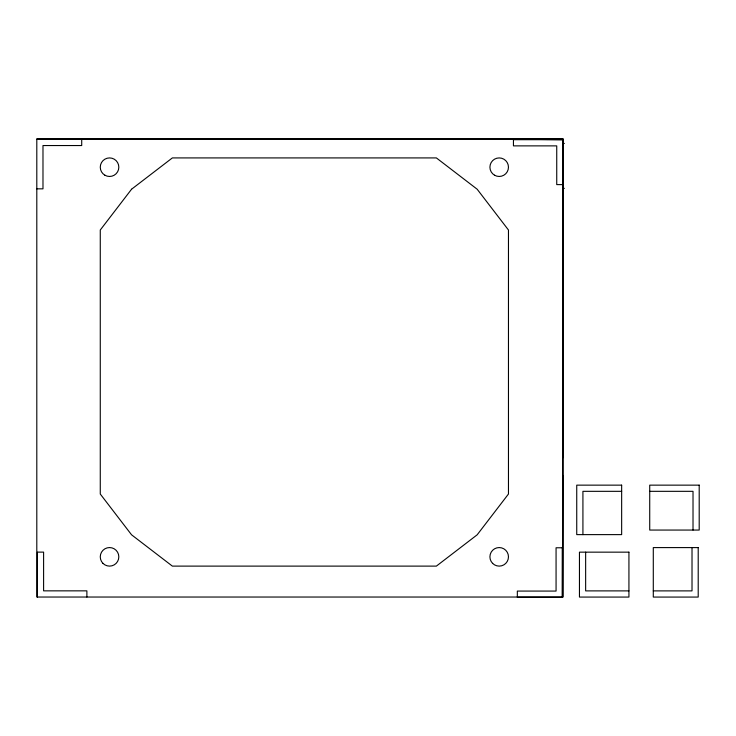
<?xml version="1.0" encoding="UTF-8"?>
<svg xmlns="http://www.w3.org/2000/svg" width="736" height="736" viewBox="0 0 736 736"><rect width="100%" height="100%" fill="white"/><g stroke="black" fill="none" stroke-linecap="round" stroke-linejoin="round"><path stroke-width="1.1" d="M562.654 475.263L562.506 597.034L562.92 139.693L522.726 139.251M562.672 458.031L563.123 138.745L36.8 138.745L36.8 597.034L563.123 597.034L563.123 139.362L36.8 139.362M540.022 139.362L563.123 139.362M563.123 143.437L564.374 143.437M562.92 184.607L556.738 184.607L556.738 145.875L513.443 145.875L513.443 139.693L562.92 139.693L562.994 184.607M563.058 188.352L564.374 188.352M36.8 188.839L42.982 188.839L42.982 145.544L81.714 145.544L81.714 138.745M621.653 491.326L582.921 491.326L582.921 534.621M649.722 491.326L693.018 491.326L693.018 530.058M628.93 590.888L585.644 590.888L585.644 552.156M653.292 590.888L692.015 590.888L692.015 547.593M531.999 139.306L548.035 139.472M86.885 597.034L86.885 590.852L43.599 590.852L43.599 552.12L37.407 552.12L37.407 597.034M131.569 189.216L100.271 230.009L100.271 494.022L131.569 534.814L172.362 566.113L436.374 566.113L477.167 534.814L508.466 494.022L508.466 230.009L477.167 189.216L436.374 157.918L172.362 157.918L131.569 189.216M621.653 485.144L576.739 485.144L576.739 534.621L621.653 534.621L621.653 485.144M699.2 485.144L649.722 485.144L649.722 530.058L699.2 530.058L699.2 485.144M698.206 547.593L653.292 547.593L653.292 597.071L698.206 597.071L698.206 547.593M562.258 547.777L556.066 547.777L556.066 591.072L517.334 591.072L517.334 597.255L562.258 597.255L562.258 547.777M628.93 552.156L579.453 552.156L579.453 597.071L628.93 597.071L628.93 552.156M102.985 563.399A9.274 9.274 0 0 0 118.505 559.24A9.274 9.274 0 0 0 107.143 547.878A9.274 9.274 0 0 0 102.985 563.399M492.632 563.399A9.274 9.274 0 0 0 508.153 559.24A9.274 9.274 0 0 0 496.791 547.878A9.274 9.274 0 0 0 492.632 563.399M494.555 175.223A9.274 9.274 0 0 0 508.466 167.192A9.274 9.274 0 0 0 494.555 159.16A9.274 9.274 0 0 0 494.555 175.223M104.908 175.223A9.274 9.274 0 0 0 118.827 167.192A9.274 9.274 0 0 0 104.908 159.16A9.274 9.274 0 0 0 104.908 175.223"/></g></svg>
